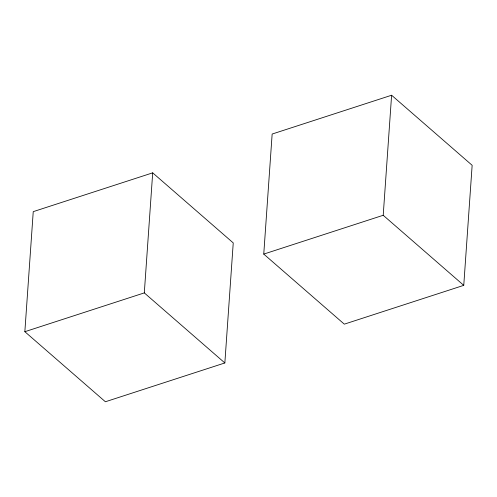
<?xml version="1.0" encoding="UTF-8"?>
<svg xmlns="http://www.w3.org/2000/svg" width="497" height="497" viewBox="0 0 497 497"><rect width="100%" height="100%" fill="white"/><g stroke="black" fill="none" stroke-linecap="round" stroke-linejoin="round"><path stroke-width="0.75" d="M24.85 331.698L33.243 211.647L152.697 172.844L233.242 242.909L224.849 362.959L105.395 401.762L24.85 331.698L144.304 292.895L224.849 362.959M144.304 292.895L152.697 172.844M263.758 254.091L272.151 134.041L391.605 95.238L472.15 165.302L463.757 285.353L344.303 324.156L263.758 254.091L383.212 215.282L463.757 285.353M383.212 215.282L391.605 95.238"/></g></svg>
